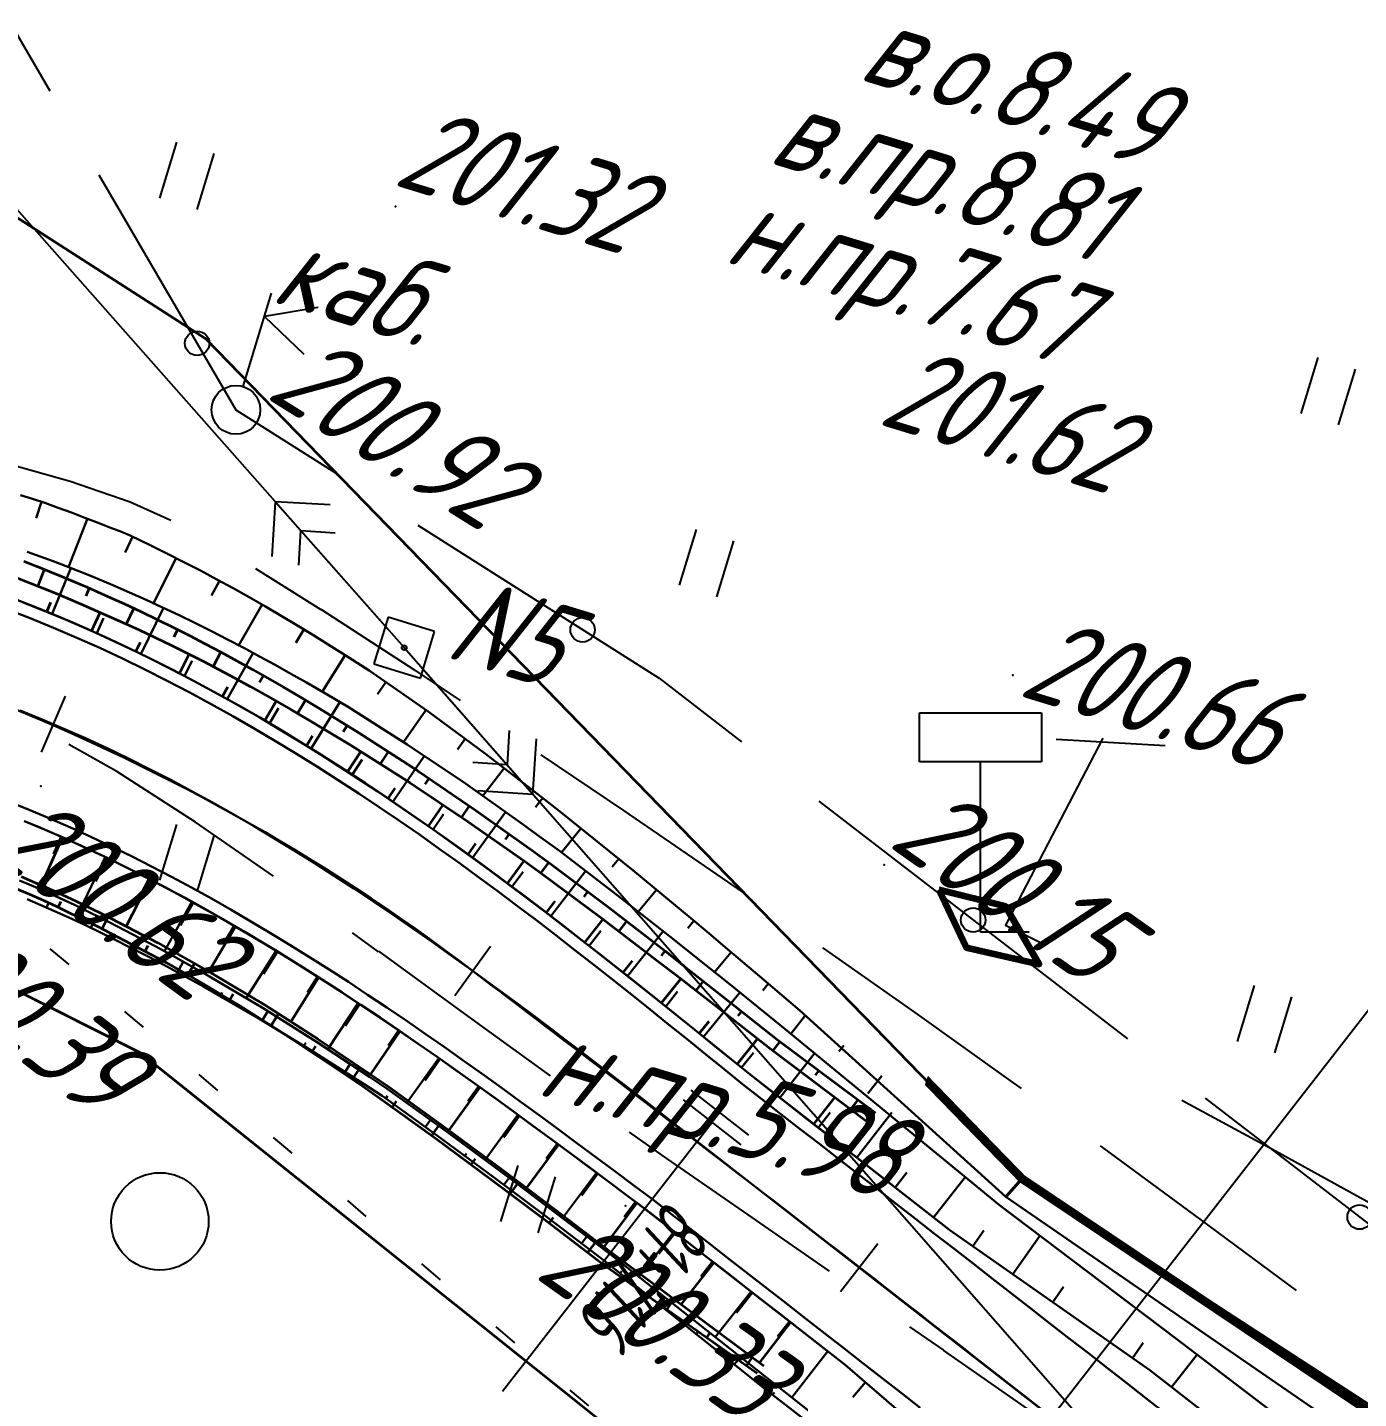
# Model space of a CAD drawing. Header units: millimetres. Extents: x -698 to 8131, y -704 to 4503.
# Drawn here: x 5986.5 to 6041.1, y 3495.6 to 3551.8 of the extents above; entities that cross this region are included whole.
import ezdxf

# ---------------------------------------------------------------- set-up
doc = ezdxf.new("R2010")
doc.units = ezdxf.units.MM
doc.linetypes.add('CONTI', pattern=[0])
for name, color, linetype, lineweight in [('10', 1, 'Continuous', 35), ('КОПИЯ_ОСЬ_13_ОТКОСЫ', 7, 'Continuous', 30), ('КОПИЯ_ОСЬ_ГРАНИЦЫ_ПОЛОС', 7, 'Continuous', 30), ('ОСЬ_ВЕРХ_ПОКРЫТИЯ_ГРАНИЦЫ_ПОЛОС', 7, 'Continuous', 30), ('ОСЬ_ВЕРХ_ПОКРЫТИЯ_ОСЬ', 1, 'Continuous', 30), ('Ось_примыкания', 1, 'Continuous', 35)]:
    doc.layers.add(name, color=color, linetype=linetype, lineweight=lineweight)
for name, color, linetype in [('_Ростелеком', 6, 'Continuous'), ('GOR_BDEFAULT', 212, 'CONTI'), ('NAD_MDEFAULT', 7, 'CONTI'), ('PI_OTDEFAULT', 172, 'CONTI'), ('PI_TTDEFAULT', 5, 'CONTI'), ('PLN_O', 7, 'CONTI'), ('SIT_LDEFAULT', 7, 'CONTI'), ('USLZNDEFAULT', 7, 'CONTI'), ('ZAPSKDEFAULT', 7, 'CONTI'), ('ОСЬ_ВЕРХ_ПОКРЫТИЯ_ОТКОСЫ', 7, 'Continuous'), ('ОСЬ_ВЕРХ_ПОКРЫТИЯ_ПИКЕТЫ', 1, 'Continuous'), ('ОСЬ_ВЕРХ_ПОКРЫТИЯ_РАЗБИВКА_КРИВ', 1, 'Continuous'), ('разметка', 7, 'Continuous')]:
    doc.layers.add(name, color=color, linetype=linetype)
doc.styles.add('eskd', font='isocpeui.ttf', dxfattribs={"width": 1.2})
doc.styles.get("Standard").update_dxf_attribs({"font": 'isocpeui.ttf'})
doc.styles.add('STYLE1', font='isocpeui.ttf', dxfattribs={"width": 0.9})
doc.linetypes.add('кабель_связи_проект.', pattern='A,10,-1,["/",STYLE1,S=3,R=0,X=0,Y=-1.5],-4.1', length=15.1)

# ---------------------------------------------------------------- blocks, each defined once
blk = doc.blocks.new('BL_2011')
at = {"color": 0}
for p, q in [((0, 0), (0, 2.4)), ((1.6, 0), (1.6, 2.4))]:
    blk.add_line(p, q, dxfattribs=at)
blk = doc.blocks.new('BL_2004')
at = {"color": 0}
blk.add_circle((0, 0), 2, dxfattribs=at)
blk = doc.blocks.new('BL_27')
at = {"color": 0}
for p, q in [((1, 1), (-1, 1)), ((-1, 1), (-1, -1)), ((1, -1), (1, 1)), ((-1, -1), (1, -1))]:
    blk.add_line(p, q, dxfattribs=at)
blk.add_circle((0, 0), 0.1, dxfattribs=at)
blk = doc.blocks.new('BL_4017')
at = {"color": 0}
for p, q in [((0, 1), (0, 5)), ((2, 5), (0, 4)), ((0, 4), (2, 3))]:
    blk.add_line(p, q, dxfattribs=at)
blk.add_circle((0, 0), 1, dxfattribs=at)
blk = doc.blocks.new('BL_13')
at = {"color": 0}
for p, q in [((-2.5, 7), (-2.5, 9)), ((-2.5, 9), (2.5, 9)), ((2.5, 9), (2.5, 7)), ((0, 7), (-2.5, 7)), ((0, 0), (0, 7)), ((2.5, 7), (0, 7)), ((2, 0), (0, 0))]:
    blk.add_line(p, q, dxfattribs=at)

msp = doc.modelspace()

# ---------------------------------------------------------------- linework, layer by layer
at = {"ltscale": 7}
msp.add_lwpolyline([(6000.87, 3459.271), (6060.218, 3535.519)], dxfattribs=at)
at = {"layer": '10'}
for points in [[(6238.293, 3301.534), (6214.783, 3329.634), (6217.613, 3334.674), (6201.893, 3353.614), (6122.393, 3443.184), (6075.943, 3479.714), (6071.443, 3471.734), (6046.843, 3491.884), (6036.623, 3498.524), (6027.313, 3504.584), (5993.813, 3539.054), (5979.813, 3548.044), (5955.803, 3550.194), (5957.43, 3542.112), (5944.183, 3536.974), (5916.353, 3513.414), (5882.403, 3475.894), (5847.463, 3428.424), (5792.553, 3358.754), (5758.633, 3317.974), (5746.863, 3308.254), (5727.483, 3300.384), (5710.163, 3297.724), (5663.993, 3297.174)], [(5955.803, 3550.194), (5979.813, 3548.044), (5993.813, 3539.054), (6027.313, 3504.584), (6036.623, 3498.524), (6046.843, 3491.884), (6071.443, 3471.734), (6075.943, 3479.714), (6122.393, 3443.184), (6201.893, 3353.614)], [(5668.943, 3282.924), (5691.213, 3283.214), (5715.383, 3283.534), (5731.483, 3282.514), (5756.173, 3292.654), (5771.353, 3305.204), (5806.503, 3347.444), (5861.743, 3417.534), (5896.313, 3464.524), (5928.863, 3500.484), (5953.493, 3521.324), (5961.075, 3524.004), (5961.973, 3519.544), (5973.723, 3518.514), (5991.113, 3509.764), (6033.343, 3476.014), (6101.723, 3421.424), (6179.233, 3334.084), (6258.813, 3239.134), (6289.813, 3206.734), (6289.813, 3206.734), (6295.553, 3197.384), (6325.453, 3130.564)], [(6423.143, 2569.924), (6419.553, 2608.354), (6418.713, 2673.414), (6411.143, 2783.884), (6396.573, 2871.274), (6374.843, 2956.274), (6352.623, 3041.864), (6325.453, 3130.564), (6295.553, 3197.384), (6289.813, 3206.734), (6289.813, 3206.734), (6258.813, 3239.134), (6179.233, 3334.084), (6101.723, 3421.424), (6033.343, 3476.014), (5991.113, 3509.764), (5973.723, 3518.514), (5961.973, 3519.544)]]:
    msp.add_lwpolyline(points, dxfattribs=at)
at = {"layer": '_Ростелеком', "ltscale": 0.25}
for points in [[(6030.634, 3522.661), (6026.636, 3514.985), (6028.155, 3514.24)], [(6028.712, 3522.623), (6033.187, 3522.361)]]:
    msp.add_lwpolyline(points, dxfattribs=at)
at = {"layer": '_Ростелеком', "linetype": 'ByBlock', "lineweight": 100, "ltscale": 0.25}
msp.add_lwpolyline([(6023.897, 3516.445), (6025.022, 3514.071), (6028.023, 3513.383), (6026.648, 3515.758), (6023.897, 3516.445)], dxfattribs=at)
at = {"layer": '_Ростелеком', "linetype": 'кабель_связи_проект.', "ltscale": 0.25}
for points in [[(6027.313, 3504.584, 0.35, 0.35, 0), (6023.388, 3508.622, 0, 0, 0), (6025.61, 3514.973, 0, 0, 0)], [(6339.425, 3142.379, 0.35, 0.35, 0), (6330.423, 3163.617, 0.35, 0.35, 0), (6318.529, 3188.216, 0.35, 0.35, 0), (6314.525, 3196.189, 0.35, 0.35, 0), (6296.717, 3228.014, 0.35, 0.35, 0), (6296.717, 3228.014, 0.35, 0.35, 0), (6269.823, 3263.864, 0.35, 0.35, 0), (6240.893, 3298.424, 0.35, 0.35, 0), (6214.783, 3329.634, 0.35, 0.35, 0), (6182.917, 3371.168, 0.35, 0.35, 0), (6165.712, 3390.287, 0.35, 0.35, 0), (6146.511, 3413.092, 0.35, 0.35, 0), (6130.932, 3428.096, 0.35, 0.35, 0), (6111.856, 3444.831, 0.35, 0.35, 0), (6071.443, 3471.734, 0.35, 0.35, 0), (6043.231, 3493.911, 0.35, 0.35, 0), (6027.313, 3504.584, 0.35, 0.35, 0)]]:
    msp.add_lwpolyline(points, format="xyseb", dxfattribs=at)
at = {"layer": '_Ростелеком', "lineweight": 40, "ltscale": 7}
msp.add_lwpolyline([(6027.313, 3504.584), (6026.652, 3503.834)], dxfattribs=at)
at = {"layer": 'GOR_BDEFAULT', "color": 212, "elevation": 200, "flags": 128}
msp.add_lwpolyline([(6071.009, 3486.64), (6068.149, 3488.44), (6065.109, 3490.31), (6061.939, 3492.27), (6056.349, 3494.82), (6053.109, 3496.92), (6049.889, 3499.05), (6046.279, 3500.99), (6042.259, 3503.21), (6037.719, 3505.72), (6033.879, 3507.79)], dxfattribs=at)
at = {"layer": 'PI_TTDEFAULT', "color": 5}
for p in [(6001.599, 3544.48, 201.319), (5995.049, 3536.14, 200.916), (6026.939, 3525.25, 200.659), (5987.049, 3520.7, 200.624), (6021.659, 3517.46, 200.151), (6011.039, 3503.47, 200.328)]:
    msp.add_point(p, dxfattribs=at)
at = {"layer": 'PLN_O'}
for p, q in [((5979.359, 3563.05), (5987.419, 3549.23)), ((5989.429, 3545.78), (5995.049, 3536.14)), ((5995.049, 3536.14), (5999.139, 3533.55)), ((6002.519, 3531.4), (6012.419, 3525.12)), ((6012.419, 3525.12), (6015.799, 3522.52)), ((6018.969, 3520.08), (6031.649, 3510.33)), ((6034.829, 3507.89), (6047.509, 3498.14))]:
    msp.add_line(p, q, dxfattribs=at)
for centre in [(5993.459, 3538.87), (6009.279, 3527.11), (6025.309, 3515.2), (6041.169, 3503.01)]:
    msp.add_circle(centre, 0.5, dxfattribs=at)
at = {"layer": 'SIT_LDEFAULT', "color": 7}
for p, q in [((5959.879, 3573.99), (6001.959, 3526.38)), ((5985.679, 3533.94), (5988.249, 3533.21)), ((5988.249, 3533.21), (5990.709, 3532.36)), ((5990.709, 3532.36), (5992.379, 3531.61)), ((5996.659, 3532.37), (5996.519, 3530.12)), ((6001.299, 3527.13), (5996.659, 3532.37)), ((5998.919, 3532.24), (5996.659, 3532.37)), ((5997.629, 3529.76), (5997.719, 3531.18)), ((5997.719, 3531.18), (5999.129, 3531.09)), ((5995.859, 3529.63), (5998.529, 3527.95)), ((5998.529, 3527.96), (6002.389, 3525.45)), ((6001.959, 3526.38), (6038.879, 3484.34)), ((6002.389, 3525.45), (6004.249, 3524.21)), ((6002.619, 3525.63), (6007.239, 3520.37)), ((6006.269, 3522.98), (6006.179, 3521.57)), ((5990.159, 3521.3), (5988.199, 3522.41)), ((6007.239, 3520.37), (6007.389, 3522.63)), ((6006.179, 3521.57), (6004.769, 3521.66)), ((6007.569, 3521.98), (6010.959, 3519.69)), ((5993.389, 3519.21), (5990.159, 3521.3)), ((6004.979, 3520.52), (6007.239, 3520.37)), ((6010.959, 3519.69), (6015.229, 3516.77)), ((5996.589, 3517), (5993.389, 3519.21)), ((6015.229, 3516.77), (6015.839, 3516.34)), ((6000.909, 3513.9), (5999.839, 3514.67)), ((5987.419, 3514.02), (5988.189, 3513.38)), ((6004.899, 3511.02), (6000.919, 3513.92)), ((6019.129, 3514.07), (6019.159, 3514.05)), ((6019.159, 3514.04), (6022.909, 3511.4)), ((5990.479, 3511.44), (5990.919, 3511.08)), ((6022.909, 3511.4), (6026.759, 3508.65)), ((5990.919, 3511.08), (5991.239, 3510.8)), ((6007.959, 3508.81), (6004.899, 3511.02)), ((5993.529, 3508.86), (5994.289, 3508.21)), ((6026.759, 3508.65), (6027.279, 3508.28)), ((6012.559, 3505.54), (6011.209, 3506.5)), ((5996.579, 3506.28), (5997.339, 3505.63)), ((6030.519, 3505.93), (6030.669, 3505.82)), ((6030.669, 3505.82), (6034.619, 3502.92)), ((6016.239, 3502.99), (6012.559, 3505.54)), ((5999.629, 3503.69), (6000.389, 3503.04)), ((6019.419, 3500.79), (6016.239, 3502.99)), ((6034.619, 3502.92), (6038.569, 3499.99)), ((6002.669, 3501.09), (6003.429, 3500.44)), ((6005.719, 3498.5), (6006.479, 3497.85)), ((6024.099, 3497.55), (6022.709, 3498.51)), ((6028.169, 3494.7), (6024.099, 3497.54)), ((6008.759, 3495.91), (6009.519, 3495.26))]:
    msp.add_line(p, q, dxfattribs=at)
at = {"layer": 'КОПИЯ_ОСЬ_13_ОТКОСЫ'}
for points in [[(5986.208, 3532.642), (5986.708, 3532.483), (5987.206, 3532.321), (5987.756, 3532.123), (5988.304, 3531.92), (5988.851, 3531.713), (5989.396, 3531.502), (5989.939, 3531.286), (5990.069, 3531.24), (5990.199, 3531.191), (5990.328, 3531.141), (5990.456, 3531.088), (5990.583, 3531.033), (5990.709, 3530.976), (5991.529, 3530.583), (5992.22, 3530.242), (5992.908, 3529.894), (5993.593, 3529.54), (5994.265, 3529.18), (5994.933, 3528.815), (5995.599, 3528.444), (5996.261, 3528.067), (5996.911, 3527.686), (5997.557, 3527.3), (5998.201, 3526.909), (5998.841, 3526.513), (5999.683, 3525.98), (6000.515, 3525.439), (6002.943, 3523.754), (6005.296, 3522.023), (6007.582, 3520.258), (6008.331, 3519.663), (6011.42, 3517.176), (6013.716, 3515.275), (6014.472, 3514.641), (6015.223, 3514.007), (6016.714, 3512.742), (6018.192, 3511.482), (6026.652, 3503.834), (6040.699, 3494.162)], [(5987.071, 3532.365), (5986.849, 3531.689)], [(5988.953, 3531.674), (5988.185, 3529.679)], [(5990.809, 3530.929), (5990.502, 3530.287)], [(5986.487, 3530.312), (5987.019, 3530.12), (5987.549, 3529.922), (5988.077, 3529.721), (5988.604, 3529.516), (5989.129, 3529.306), (5989.995, 3528.947), (5990.68, 3528.647), (5991.363, 3528.34), (5992.043, 3528.028), (5992.719, 3527.708), (5993.386, 3527.383), (5994.05, 3527.051), (5994.711, 3526.714), (5995.369, 3526.371), (5996.018, 3526.022), (5996.663, 3525.669), (5997.306, 3525.311), (5997.946, 3524.947), (5998.79, 3524.456), (5999.626, 3523.958), (6002.078, 3522.403), (6004.468, 3520.797), (6006.8, 3519.15), (6007.566, 3518.594), (6008.327, 3518.035), (6010.705, 3516.219), (6013.037, 3514.387), (6013.806, 3513.775), (6015.333, 3512.552), (6017.6, 3510.722), (6026.391, 3503.493), (6033.614, 3498.039), (6075.985, 3465.744)], [(5986.488, 3530.312), (5987.019, 3530.12), (5987.549, 3529.922), (5988.077, 3529.721), (5988.604, 3529.516), (5989.129, 3529.306), (5989.995, 3528.946), (5990.68, 3528.647), (5991.363, 3528.34), (5992.043, 3528.028), (5992.719, 3527.708), (5993.386, 3527.383), (5994.05, 3527.051), (5994.711, 3526.714), (5995.369, 3526.371), (5996.017, 3526.022), (5996.663, 3525.669), (5997.306, 3525.311), (5997.946, 3524.947), (5998.79, 3524.456), (5999.626, 3523.958), (6002.078, 3522.403), (6004.468, 3520.797), (6006.8, 3519.15), (6007.566, 3518.594), (6008.327, 3518.035), (6010.705, 3516.219), (6013.037, 3514.387), (6013.806, 3513.775), (6015.333, 3512.552), (6017.6, 3510.722), (6026.391, 3503.493), (6033.614, 3498.039), (6075.985, 3465.744)], [(5992.605, 3530.048), (5991.669, 3528.2)], [(5987.504, 3527.761), (5988.28, 3529.642)], [(5994.376, 3529.12), (5994.047, 3528.513)], [(5986.325, 3528.235), (5986.834, 3528.033), (5987.341, 3527.828), (5987.847, 3527.618), (5988.351, 3527.405), (5989.003, 3527.118), (5989.651, 3526.825), (5990.297, 3526.526), (5990.94, 3526.221), (5991.588, 3525.902), (5992.234, 3525.577), (5992.877, 3525.246), (5993.516, 3524.91), (5994.148, 3524.567), (5994.777, 3524.22), (5995.402, 3523.867), (5996.026, 3523.509), (5996.845, 3523.025), (5997.66, 3522.532), (5998.47, 3522.032), (6000.854, 3520.489), (6003.182, 3518.893), (6005.46, 3517.252), (6007.741, 3515.542), (6010.074, 3513.735), (6012.373, 3511.911), (6013.89, 3510.69), (6016.151, 3508.86), (6024.358, 3502.472), (6032.556, 3496.724), (6088.824, 3452.921)], [(5991.15, 3526.118), (5992.078, 3528.011)], [(5996.123, 3528.146), (5995.167, 3526.477)], [(5989.339, 3526.967), (5989.618, 3527.585)], [(5997.844, 3527.127), (5997.511, 3526.579)], [(5994.695, 3524.265), (5995.753, 3526.165)], [(5999.541, 3526.069), (5998.592, 3524.571)], [(5992.935, 3525.216), (5993.26, 3525.839)], [(6001.205, 3524.96), (6000.868, 3524.475)], [(5996.43, 3523.271), (5996.799, 3523.895)], [(5998.142, 3522.236), (5999.32, 3524.14)], [(6002.848, 3523.82), (6001.93, 3522.497)], [(6004.461, 3522.637), (6004.143, 3522.205)], [(5999.824, 3521.155), (6000.23, 3521.782)], [(6001.492, 3520.052), (6002.781, 3521.931)], [(6006.059, 3521.434), (6005.179, 3520.295)], [(6007.641, 3520.211), (6007.343, 3519.835)], [(5986.366, 3519.263), (5986.942, 3519.025), (5987.514, 3518.78), (5988.1, 3518.521), (5988.684, 3518.256), (5989.265, 3517.986), (5989.844, 3517.71), (5990.423, 3517.425), (5991.001, 3517.136), (5991.575, 3516.842), (5992.147, 3516.543), (5994.423, 3515.289), (5996.675, 3513.957), (5998.903, 3512.556), (6001.113, 3511.095), (6003.353, 3509.552), (6005.674, 3507.898), (6007.988, 3506.208), (6009.531, 3505.065), (6011.851, 3503.336), (6020.058, 3496.948), (6027.642, 3490.411)], [(6003.141, 3518.92), (6003.571, 3519.547)], [(6004.765, 3517.753), (6006.118, 3519.632)], [(6009.203, 3518.962), (6008.407, 3517.974)], [(5987.872, 3518.623), (5987.558, 3517.916)], [(5989.688, 3517.785), (5988.686, 3515.69)], [(6010.761, 3517.707), (6010.496, 3517.378)], [(6006.375, 3516.566), (6006.838, 3517.184)], [(6007.972, 3515.363), (6009.405, 3517.212)], [(5986.17, 3516.829), (5986.733, 3516.587), (5987.294, 3516.339), (5987.858, 3516.081), (5988.419, 3515.818), (5988.978, 3515.55), (5989.534, 3515.277), (5991.757, 3514.12), (5992.494, 3513.714), (5993.967, 3512.882), (5996.169, 3511.578), (5998.359, 3510.204), (6000.538, 3508.769), (6001.263, 3508.279), (6003.544, 3506.638), (6005.824, 3504.952), (6006.585, 3504.381), (6008.109, 3503.23), (6010.408, 3501.482), (6018.574, 3495.041)], [(5986.17, 3516.829), (5986.733, 3516.587), (5987.294, 3516.339), (5987.857, 3516.081), (5988.419, 3515.818), (5988.978, 3515.55), (5989.534, 3515.277), (5991.757, 3514.12), (5992.494, 3513.714), (5993.967, 3512.882), (5996.169, 3511.578), (5998.358, 3510.204), (6000.538, 3508.769), (6001.263, 3508.279), (6003.544, 3506.638), (6005.824, 3504.952), (6006.585, 3504.381), (6008.109, 3503.23), (6010.408, 3501.482), (6018.574, 3495.042)], [(5991.478, 3516.892), (5991.123, 3516.204)], [(5986.486, 3516.054), (5987.044, 3515.816), (5987.607, 3515.568), (5988.167, 3515.315), (5988.725, 3515.057), (5989.28, 3514.794), (5991.503, 3513.675), (5992.241, 3513.282), (5993.717, 3512.474), (5995.926, 3511.206), (5998.126, 3509.866), (6000.319, 3508.463), (6001.049, 3507.983), (6003.328, 3506.349), (6005.607, 3504.668), (6006.368, 3504.099), (6007.893, 3502.951), (6010.194, 3501.207), (6016.752, 3495.957), (6018.337, 3494.737)], [(5987.276, 3515.715), (5987.357, 3515.899)], [(5993.238, 3515.942), (5992.123, 3513.919)], [(6012.309, 3516.441), (6011.565, 3515.543)], [(5989.094, 3514.882), (5989.33, 3515.378)], [(5994.98, 3514.96), (5994.588, 3514.297)], [(6009.553, 3514.138), (6010.031, 3514.754)], [(6013.848, 3515.165), (6013.599, 3514.867)], [(6011.125, 3512.901), (6012.586, 3514.742)], [(5990.883, 3513.987), (5990.965, 3514.15)], [(5996.701, 3513.941), (5995.474, 3511.989)], [(6015.378, 3513.876), (6014.691, 3513.066)], [(5992.653, 3513.056), (5992.891, 3513.49)], [(5998.394, 3512.876), (5997.985, 3512.226)], [(6016.902, 3512.581), (6016.673, 3512.312)], [(5994.399, 3512.082), (5994.482, 3512.225)], [(6012.69, 3511.655), (6013.181, 3512.266)], [(6014.247, 3510.401), (6015.73, 3512.232)], [(5996.131, 3511.081), (5996.36, 3511.458)], [(6000.07, 3511.785), (5998.823, 3509.899)], [(6018.431, 3511.292), (6017.835, 3510.539)], [(6001.73, 3510.67), (6001.302, 3510.049)], [(5997.839, 3510.041), (5997.916, 3510.166)], [(6015.802, 3509.142), (6016.296, 3509.752)], [(6017.375, 3507.907), (6018.823, 3509.768)], [(6019.999, 3510.051), (6019.801, 3509.8)], [(5999.528, 3508.969), (5999.737, 3509.297)], [(6003.377, 3509.535), (6002.069, 3507.699)], [(6021.567, 3508.809), (6020.988, 3508.078)], [(6005.005, 3508.374), (6004.569, 3507.762)], [(6001.201, 3507.874), (6001.277, 3507.98)], [(6002.826, 3506.709), (6003.037, 3507.003)], [(6006.627, 3507.203), (6005.277, 3505.356)], [(6018.953, 3506.679), (6019.436, 3507.299)], [(6020.531, 3505.45), (6021.976, 3507.307)], [(6008.24, 3506.021), (6007.787, 3505.409)], [(6004.441, 3505.528), (6004.512, 3505.625)], [(6009.847, 3504.83), (6008.457, 3502.966)], [(6022.11, 3504.222), (6022.591, 3504.84)], [(6023.688, 3502.993), (6024.98, 3504.653)], [(6006.048, 3504.338), (6006.262, 3504.624)], [(6011.45, 3503.635), (6010.987, 3503.013)], [(6007.647, 3503.136), (6007.718, 3503.231)], [(6013.035, 3502.415), (6011.586, 3500.553)], [(6025.3, 3501.811), (6025.749, 3502.452)], [(6009.241, 3501.929), (6009.453, 3502.208)], [(6026.938, 3500.663), (6028.046, 3502.243)], [(6010.822, 3500.704), (6010.895, 3500.795)], [(6014.613, 3501.186), (6014.13, 3500.566)], [(6028.575, 3499.515), (6029.021, 3500.151)], [(6012.383, 3499.454), (6012.614, 3499.742)], [(6016.192, 3499.958), (6014.727, 3498.076)], [(6017.77, 3498.729), (6017.281, 3498.102)], [(6013.945, 3498.204), (6014.021, 3498.3)], [(6019.348, 3497.501), (6017.867, 3495.599)], [(6031.851, 3497.219), (6032.293, 3497.85)], [(6033.454, 3496.025), (6034.498, 3497.365)], [(6015.506, 3496.954), (6015.755, 3497.265)], [(6020.891, 3496.23), (6020.367, 3495.621)], [(6017.072, 3495.71), (6017.153, 3495.816)]]:
    msp.add_lwpolyline(points, dxfattribs=at)
at = {"layer": 'КОПИЯ_ОСЬ_ГРАНИЦЫ_ПОЛОС'}
msp.add_lwpolyline([(6033.191, 3494.963), (6032.403, 3495.576), (6031.614, 3496.19), (6030.825, 3496.804), (6030.037, 3497.418), (6029.248, 3498.031), (6028.46, 3498.645), (6027.671, 3499.259), (6026.883, 3499.873), (6026.094, 3500.486), (6025.306, 3501.1), (6024.517, 3501.714), (6023.729, 3502.328), (6022.94, 3502.941), (6022.152, 3503.555), (6021.363, 3504.169), (6020.575, 3504.783), (6019.786, 3505.397), (6018.998, 3506.01), (6018.209, 3506.624), (6017.42, 3507.238), (6016.632, 3507.852), (6015.843, 3508.465), (6015.088, 3509.078), (6014.33, 3509.692), (6013.571, 3510.305), (6012.81, 3510.919), (6012.046, 3511.532), (6011.28, 3512.144), (6010.51, 3512.754), (6009.738, 3513.363), (6008.961, 3513.97), (6008.181, 3514.575), (6007.396, 3515.177), (6006.606, 3515.775), (6005.812, 3516.37), (6005.013, 3516.961), (6004.208, 3517.547), (6003.397, 3518.128), (6002.581, 3518.704), (6001.758, 3519.274), (6000.928, 3519.838), (6000.092, 3520.395), (5999.249, 3520.945), (5998.398, 3521.487), (5997.541, 3522.02), (5996.675, 3522.545), (5995.802, 3523.061), (5994.921, 3523.567), (5994.031, 3524.063), (5993.134, 3524.547), (5992.228, 3525.021), (5991.313, 3525.482), (5990.39, 3525.93), (5989.459, 3526.365), (5988.519, 3526.787), (5987.57, 3527.194), (5986.612, 3527.585), (5985.646, 3527.961)], dxfattribs=at)
at = {"layer": 'ОСЬ_ВЕРХ_ПОКРЫТИЯ_ГРАНИЦЫ_ПОЛОС'}
for points in [[(5985.819, 3528.431), (5986.798, 3528.05), (5987.763, 3527.655), (5988.719, 3527.245), (5989.667, 3526.82), (5990.606, 3526.382), (5991.535, 3525.93), (5992.456, 3525.465), (5993.368, 3524.989), (5994.272, 3524.501), (5995.167, 3524.002), (5996.054, 3523.493), (5996.932, 3522.974), (5997.802, 3522.446), (5998.665, 3521.91), (5999.52, 3521.365), (6000.367, 3520.812), (6001.207, 3520.253), (6002.041, 3519.686), (6002.867, 3519.114), (6003.687, 3518.536), (6004.501, 3517.952), (6005.308, 3517.364), (6006.111, 3516.771), (6006.907, 3516.174), (6007.699, 3515.574), (6008.486, 3514.971), (6009.268, 3514.365), (6010.046, 3513.757), (6010.82, 3513.147), (6011.591, 3512.535), (6012.359, 3511.922), (6013.123, 3511.308), (6013.885, 3510.694), (6014.645, 3510.08), (6015.402, 3509.467), (6016.154, 3508.857), (6016.939, 3508.246), (6017.728, 3507.632), (6018.516, 3507.019), (6019.305, 3506.405), (6020.093, 3505.791)], [(5985.646, 3527.961), (5986.612, 3527.585), (5987.57, 3527.194), (5988.519, 3526.787), (5989.459, 3526.365), (5990.39, 3525.93), (5991.313, 3525.482), (5992.228, 3525.021), (5993.134, 3524.547), (5994.031, 3524.063), (5994.921, 3523.567), (5995.802, 3523.061), (5996.675, 3522.545), (5997.541, 3522.02), (5998.398, 3521.487), (5999.249, 3520.945), (6000.092, 3520.395), (6000.928, 3519.838), (6001.758, 3519.274), (6002.581, 3518.704), (6003.397, 3518.128), (6004.208, 3517.547), (6005.013, 3516.961), (6005.812, 3516.37), (6006.606, 3515.775), (6007.396, 3515.177), (6008.181, 3514.575), (6008.961, 3513.97), (6009.738, 3513.363), (6010.51, 3512.754), (6011.28, 3512.144), (6012.046, 3511.532), (6012.81, 3510.919), (6013.571, 3510.305), (6014.33, 3509.692), (6015.088, 3509.078), (6015.843, 3508.465), (6016.632, 3507.852), (6017.42, 3507.238), (6018.209, 3506.624), (6018.998, 3506.01), (6019.78, 3505.401)], [(6023.138, 3495.184), (6022.354, 3495.795), (6021.57, 3496.405), (6020.785, 3497.015), (6020.001, 3497.626), (6019.217, 3498.236), (6018.432, 3498.847), (6017.648, 3499.457), (6016.864, 3500.068), (6016.08, 3500.678), (6015.295, 3501.289), (6014.511, 3501.899), (6013.727, 3502.51), (6012.942, 3503.12), (6012.158, 3503.731), (6011.379, 3504.312), (6010.602, 3504.892), (6009.825, 3505.47), (6009.048, 3506.047), (6008.271, 3506.62), (6007.494, 3507.191), (6006.717, 3507.759), (6005.939, 3508.323), (6005.161, 3508.883), (6004.381, 3509.439), (6003.599, 3509.99), (6002.816, 3510.535), (6002.032, 3511.075), (6001.245, 3511.609), (6000.456, 3512.137), (5999.665, 3512.658), (5998.871, 3513.171), (5998.074, 3513.677), (5997.275, 3514.175), (5996.472, 3514.665), (5995.666, 3515.145), (5994.857, 3515.617), (5994.044, 3516.078), (5993.228, 3516.529), (5992.409, 3516.97), (5991.585, 3517.4), (5990.759, 3517.818), (5989.928, 3518.225), (5989.094, 3518.619), (5988.256, 3519), (5987.414, 3519.368), (5986.569, 3519.722), (5985.72, 3520.063)], [(5986.366, 3519.263), (5986.942, 3519.025), (5987.514, 3518.78), (5988.1, 3518.521), (5988.684, 3518.256), (5989.265, 3517.986), (5989.844, 3517.71), (5990.423, 3517.425), (5991.001, 3517.136), (5991.575, 3516.842), (5992.147, 3516.543), (5994.423, 3515.289), (5996.675, 3513.957), (5998.903, 3512.556), (6001.113, 3511.095), (6003.353, 3509.552), (6005.674, 3507.898), (6007.988, 3506.208), (6009.531, 3505.065), (6011.851, 3503.336), (6018.132, 3498.447)], [(5986.379, 3519.26), (5987.217, 3518.908), (5988.052, 3518.543), (5988.883, 3518.165), (5989.711, 3517.774), (5990.536, 3517.371), (5991.357, 3516.955), (5992.175, 3516.528), (5992.989, 3516.091), (5993.8, 3515.642), (5994.608, 3515.183), (5995.412, 3514.715), (5996.214, 3514.237), (5997.012, 3513.75), (5997.808, 3513.254), (5998.601, 3512.75), (5999.392, 3512.239), (6000.18, 3511.72), (6000.966, 3511.195), (6001.75, 3510.663), (6002.532, 3510.124), (6003.312, 3509.58), (6004.091, 3509.031), (6004.869, 3508.477), (6005.647, 3507.918), (6006.423, 3507.355), (6007.199, 3506.788), (6007.975, 3506.218), (6008.75, 3505.645), (6009.526, 3505.069), (6010.303, 3504.491), (6011.08, 3503.911), (6011.855, 3503.333), (6012.635, 3502.726), (6013.42, 3502.115), (6014.204, 3501.505), (6014.988, 3500.894), (6015.772, 3500.284), (6016.557, 3499.673), (6017.341, 3499.063), (6018.125, 3498.452), (6018.132, 3498.447)], [(6020.094, 3505.79), (6024.358, 3502.472), (6032.556, 3496.724), (6088.824, 3452.921)], [(6018.132, 3498.447), (6020.058, 3496.948), (6027.642, 3490.411), (6049.974, 3473.029)]]:
    msp.add_lwpolyline(points, dxfattribs=at)
at = {"layer": 'ОСЬ_ВЕРХ_ПОКРЫТИЯ_ОСЬ'}
msp.add_lwpolyline([(5986.196, 3523.8), (5987.097, 3523.434), (5987.991, 3523.054), (5988.88, 3522.659), (5989.762, 3522.251), (5990.639, 3521.83), (5991.509, 3521.397), (5992.373, 3520.952), (5993.232, 3520.495), (5994.084, 3520.028), (5994.931, 3519.549), (5995.772, 3519.062), (5996.607, 3518.564), (5997.437, 3518.058), (5998.261, 3517.543), (5999.081, 3517.02), (5999.896, 3516.489), (6000.706, 3515.951), (6001.511, 3515.407), (6002.312, 3514.856), (6003.109, 3514.299), (6003.902, 3513.737), (6004.692, 3513.169), (6005.478, 3512.598), (6006.261, 3512.021), (6007.041, 3511.441), (6007.819, 3510.858), (6008.594, 3510.271), (6009.368, 3509.682), (6010.139, 3509.091), (6011.679, 3507.903), (6013.982, 3506.113), (6013.982, 3506.113), (6080.013, 3454.717)], dxfattribs=at)
at = {"layer": 'ОСЬ_ВЕРХ_ПОКРЫТИЯ_ОТКОСЫ'}
msp.add_lwpolyline([(5986.325, 3528.235), (5986.834, 3528.033), (5987.341, 3527.828), (5987.847, 3527.618), (5988.351, 3527.405), (5989.003, 3527.118), (5989.651, 3526.825), (5990.297, 3526.526), (5990.94, 3526.221), (5991.588, 3525.902), (5992.234, 3525.577), (5992.877, 3525.246), (5993.516, 3524.91), (5994.148, 3524.567), (5994.777, 3524.22), (5995.402, 3523.867), (5996.026, 3523.509), (5996.845, 3523.025), (5997.66, 3522.532), (5998.47, 3522.032), (6000.854, 3520.489), (6003.182, 3518.893), (6005.46, 3517.252), (6007.741, 3515.542), (6010.074, 3513.735), (6012.373, 3511.911), (6013.89, 3510.69), (6016.151, 3508.86), (6020.094, 3505.79)], dxfattribs=at)
at = {"layer": 'ОСЬ_ВЕРХ_ПОКРЫТИЯ_ПИКЕТЫ'}
for p, q in [((5987.075, 3522.087), (5988.054, 3524.387)), ((6004.032, 3512.104), (6005.498, 3514.129)), ((6019.862, 3499.952), (6021.397, 3501.925))]:
    msp.add_line(p, q, dxfattribs=at)
at = {"layer": 'ОСЬ_ВЕРХ_ПОКРЫТИЯ_РАЗБИВКА_КРИВ'}
for p, q in [((6013.719, 3508.218), (6016.087, 3506.375)), ((6013.412, 3507.823), (6015.779, 3505.981)), ((6013.982, 3506.113), (6014.596, 3506.902)), ((6013.982, 3506.113), (6005.997, 3495.854))]:
    msp.add_line(p, q, dxfattribs=at)
at = {"layer": 'Ось_примыкания', "color": 0}
for p, q in [((5987.187, 3529.592), (5986.915, 3528.913)), ((5989.032, 3528.82), (5988.884, 3528.488)), ((5987.291, 3527.848), (5987.45, 3528.24)), ((5989.13, 3527.061), (5989.476, 3527.827)), ((5990.854, 3527.995), (5990.551, 3527.348)), ((5990.944, 3526.219), (5991.133, 3526.604)), ((5992.654, 3527.124), (5992.497, 3526.814)), ((5992.731, 3525.321), (5993.136, 3526.108)), ((5994.429, 3526.202), (5994.112, 3525.605)), ((5996.179, 3525.234), (5996.018, 3524.95)), ((5994.494, 3524.376), (5994.713, 3524.773)), ((5996.232, 3523.387), (5996.705, 3524.187)), ((5997.905, 3524.225), (5997.578, 3523.682)), ((5997.945, 3522.356), (5998.196, 3522.761)), ((5999.611, 3523.18), (5999.45, 3522.919)), ((5999.631, 3521.28), (6000.171, 3522.114)), ((6001.299, 3522.107), (6000.975, 3521.605)), ((6002.973, 3521.014), (6002.81, 3520.773)), ((6001.302, 3520.182), (6001.593, 3520.606)), ((6002.952, 3519.051), (6003.553, 3519.927)), ((6004.627, 3519.889), (6004.309, 3519.421)), ((6006.26, 3518.735), (6006.101, 3518.511)), ((5987.928, 3518.597), (5987.056, 3516.629)), ((6004.578, 3517.887), (6004.902, 3518.337)), ((5989.743, 3517.758), (5989.281, 3516.786)), ((6006.191, 3516.704), (6006.883, 3517.627)), ((6007.883, 3517.567), (6007.568, 3517.135)), ((5991.532, 3516.864), (5990.547, 3514.942)), ((5987.758, 3515.722), (5987.872, 3515.965)), ((5993.291, 3515.913), (5992.774, 3514.974)), ((6007.791, 3515.504), (6008.151, 3515.969)), ((6009.483, 3516.366), (6009.326, 3516.157)), ((5989.556, 3514.846), (5989.807, 3515.327)), ((5995.032, 3514.929), (5993.942, 3513.086)), ((6009.372, 3514.279), (6010.117, 3515.241)), ((6011.075, 3515.155), (6010.761, 3514.749)), ((5991.327, 3513.918), (5991.454, 3514.161)), ((5996.752, 3513.908), (5996.18, 3512.997)), ((6012.658, 3513.933), (6012.505, 3513.735)), ((5993.075, 3512.946), (5993.348, 3513.42)), ((6010.945, 3513.044), (6011.332, 3513.531)), ((5998.445, 3512.844), (5997.303, 3511.026)), ((6012.511, 3511.8), (6013.31, 3512.793)), ((6014.231, 3512.698), (6013.927, 3512.312)), ((5994.797, 3511.928), (5994.941, 3512.165)), ((6000.121, 3511.751), (5999.53, 3510.858)), ((6015.8, 3511.458), (6015.651, 3511.27)), ((5996.491, 3510.866), (5996.797, 3511.349)), ((6014.069, 3510.546), (6014.479, 3511.053)), ((6001.78, 3510.636), (6000.568, 3508.876)), ((6015.623, 3509.287), (6016.464, 3510.326)), ((5998.17, 3509.779), (5998.331, 3510.022)), ((6017.369, 3510.218), (6017.087, 3509.841)), ((5999.832, 3508.667), (6000.161, 3509.148)), ((6003.426, 3509.5), (6002.801, 3508.621)), ((6017.193, 3508.048), (6017.613, 3508.588)), ((6018.971, 3509.02), (6018.828, 3508.828)), ((6005.055, 3508.339), (6003.796, 3506.572)), ((6001.471, 3507.522), (6001.644, 3507.761)), ((6018.771, 3506.82), (6019.63, 3507.923)), ((6020.573, 3507.823), (6020.281, 3507.432)), ((6006.676, 3507.167), (6006.029, 3506.282)), ((6003.094, 3506.353), (6003.44, 3506.832)), ((6008.289, 3505.985), (6006.973, 3504.208)), ((6004.703, 3505.165), (6004.879, 3505.403)), ((6009.896, 3504.794), (6009.229, 3503.899)), ((6006.307, 3503.97), (6006.664, 3504.442)), ((6011.499, 3503.598), (6010.154, 3501.794)), ((6007.902, 3502.763), (6008.081, 3502.999)), ((6013.083, 3502.377), (6012.401, 3501.501)), ((6009.494, 3501.552), (6009.852, 3502.023)), ((6014.661, 3501.149), (6013.325, 3499.432)), ((6011.111, 3500.376), (6011.273, 3500.606)), ((6012.743, 3499.221), (6013.042, 3499.642)), ((6016.239, 3499.92), (6015.585, 3499.08)), ((6017.818, 3498.692), (6016.537, 3497.046)), ((6014.376, 3498.065), (6014.512, 3498.257)), ((6016.009, 3496.91), (6016.254, 3497.256))]:
    msp.add_line(p, q, dxfattribs=at)
for points in [[(5986.348, 3529.923), (5986.871, 3529.718), (5987.393, 3529.51), (5987.912, 3529.297), (5988.43, 3529.08), (5988.946, 3528.859), (5989.797, 3528.481), (5990.473, 3528.173), (5991.145, 3527.859), (5991.815, 3527.538), (5992.482, 3527.211), (5993.139, 3526.878), (5993.793, 3526.539), (5994.444, 3526.194), (5995.092, 3525.844), (5995.73, 3525.488), (5996.366, 3525.128), (5996.999, 3524.762), (5997.629, 3524.392), (5998.458, 3523.891), (6000.101, 3522.877), (6002.521, 3521.321), (6004.883, 3519.715), (6007.192, 3518.072), (6007.951, 3517.517), (6010.336, 3515.726), (6012.679, 3513.918), (6013.451, 3513.313), (6014.986, 3512.104), (6017.267, 3510.295), (6021.296, 3507.282)], [(5986.101, 3529.233), (5986.619, 3529.032), (5987.134, 3528.826), (5987.647, 3528.616), (5988.16, 3528.402), (5988.67, 3528.184), (5990.41, 3527.413), (5991.076, 3527.106), (5991.739, 3526.794), (5992.399, 3526.475), (5993.056, 3526.149), (5993.705, 3525.818), (5994.35, 3525.481), (5994.993, 3525.139), (5995.633, 3524.791), (5996.474, 3524.319), (5997.31, 3523.839), (5998.142, 3523.351), (5999.783, 3522.359), (6002.202, 3520.83), (6004.564, 3519.25), (6006.877, 3517.631), (6007.638, 3517.084), (6010.026, 3515.311), (6012.373, 3513.519), (6013.148, 3512.919), (6014.688, 3511.719), (6016.978, 3509.923), (6020.987, 3506.899)], [(5986.021, 3516.499), (5986.58, 3516.257), (5987.137, 3516.009), (5987.696, 3515.751), (5988.254, 3515.489), (5988.808, 3515.221), (5989.361, 3514.948), (5991.57, 3513.792), (5992.184, 3513.451), (5992.797, 3513.106), (5993.406, 3512.756), (5994.012, 3512.4), (5994.615, 3512.039), (5995.214, 3511.674), (5997.382, 3510.303), (5999.54, 3508.868), (6000.257, 3508.376), (6000.974, 3507.879), (6003.248, 3506.242), (6005.523, 3504.558), (6006.283, 3503.988), (6007.805, 3502.837), (6010.102, 3501.089), (6016.44, 3496.605)], [(5986.239, 3516.983), (5986.804, 3516.74), (5987.367, 3516.492), (5987.932, 3516.233), (5988.495, 3515.969), (5989.056, 3515.701), (5989.614, 3515.427), (5991.842, 3514.268), (5994.054, 3513.023), (5996.248, 3511.7), (5998.429, 3510.307), (6000.599, 3508.854), (6001.321, 3508.358), (6003.602, 3506.716), (6005.882, 3505.028), (6006.643, 3504.457), (6008.168, 3503.305), (6010.466, 3501.556), (6016.72, 3496.91)]]:
    msp.add_lwpolyline(points, dxfattribs=at)
at = {"layer": 'разметка', "lineweight": 30, "ltscale": 7}
msp.add_lwpolyline([(5911.667, 3494.921, -0.018062), (5922.83, 3507.756, -0.06068), (5936.602, 3519.255, -0.230141), (5984.377, 3524.486, -0.070919), (6004.765, 3513.116, -0.004441), (6028.678, 3494.674), (6028.678, 3494.674)], format="xyb", dxfattribs=at)

# ---------------------------------------------------------------- block references
at = {"layer": '_Ростелеком'}
msp.add_blockref('BL_13', (6025.61, 3514.699), dxfattribs=at)
at = {"layer": 'USLZNDEFAULT', "color": 7, "rotation": 342.9999999999999}
for name, p in [('BL_4017', (5995.049, 3536.14)), ('BL_27', (6001.959, 3526.38))]:
    msp.add_blockref(name, p, dxfattribs=at)
at = {"layer": 'ZAPSKDEFAULT', "color": 7, "rotation": 342.9999999999999}
for name, p in [('BL_2011', (5991.929, 3544.83)), ('BL_2011', (6038.774, 3535.986)), ('BL_2011', (6013.253, 3528.939)), ('BL_2011', (5991.929, 3516.83)), ('BL_2011', (6036.158, 3510.216)), ('BL_2004', (5991.929, 3502.83)), ('BL_2011', (6005.929, 3502.83))]:
    msp.add_blockref(name, p, dxfattribs=at)

# ---------------------------------------------------------------- texts
at = {"layer": 'NAD_MDEFAULT', "color": 7, "style": 'eskd', "oblique": 10, "width": 0.8}
for s, p in [('в.о.8.49', (6020.502, 3549.74)), ('в.пр.8.81', (6016.803, 3546.319)), ('н.пр.7.67', (6015.007, 3542.244)), ('каб.', (5996.396, 3540.615)), ('N5', (6003.523, 3526.011)), ('н.пр.5.98', (6007.315, 3508.083))]:
    msp.add_text(s, height=3.5, rotation=343, dxfattribs=at).set_placement(p)
at = {"layer": 'PI_OTDEFAULT', "color": 172, "style": 'eskd', "oblique": 10, "width": 0.8}
for s, rotation, p in [('201.32', 343, (6001.434, 3545.398)), ('200.92', 328.058, (5996.206, 3536.676)), ('201.62', 343, (6021.332, 3535.579)), ('200.66', 343, (6027.096, 3524.435)), ('200.15', 324.6577, (6021.757, 3518.284)), ('200.62', 323.896, (5984.695, 3517.962)), ('200.39', 322.0635, (5980.845, 3513.569)), ('200.33', 324.6577, (6007.245, 3500.58))]:
    msp.add_text(s, height=3.5, rotation=rotation, dxfattribs=at).set_placement(p)
at = {"layer": 'ОСЬ_ВЕРХ_ПОКРЫТИЯ_РАЗБИВКА_КРИВ', "width": 0.6}
msp.add_text('81+71.6', height=2.5, rotation=232.1042, dxfattribs=at).set_placement((6012.841, 3503.833))

doc.saveas('drawing.dxf')
